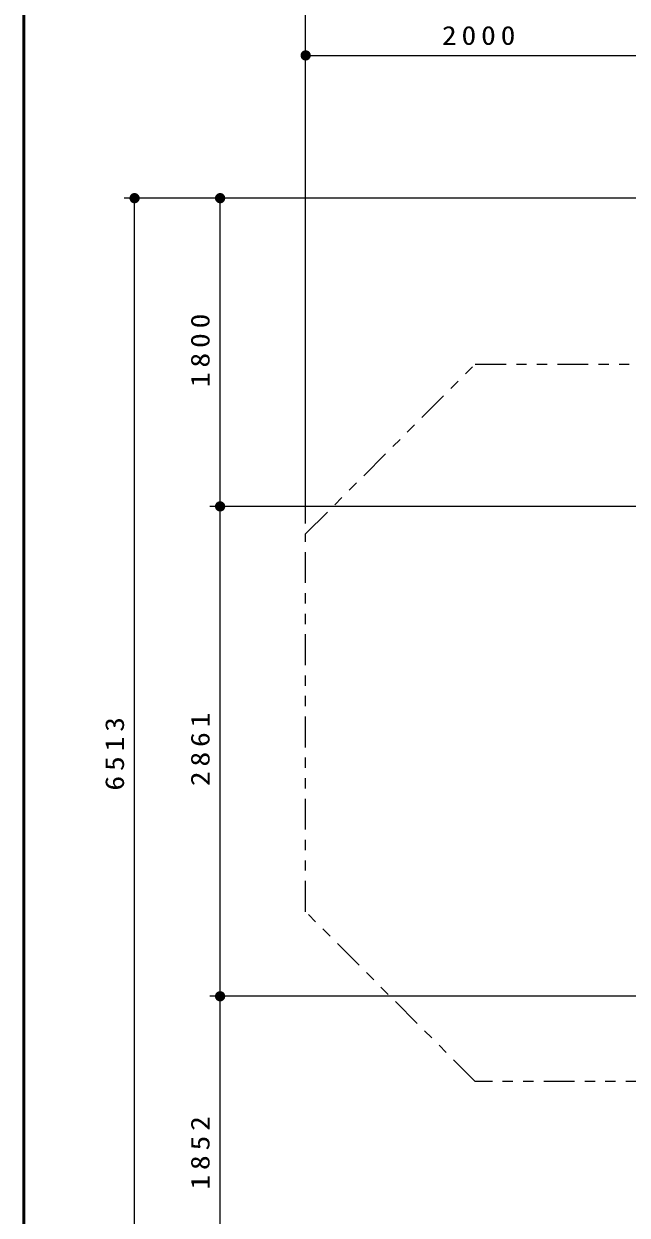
# Model space of a CAD drawing. Units: millimetres on the paper, scale 1:60. Extents: x -385 to 0, y -594 to 267.
# Drawn here: x -385 to -326.2, y 92.7 to 208.7 of the extents above; entities that cross this region are included whole.
import ezdxf

# ---------------------------------------------------------------- set-up
doc = ezdxf.new("R2010")
doc.units = ezdxf.units.MM
doc.linetypes.add('USER3', pattern=[8, 3, -1, 1, -1, 1, -1])
doc.layers.add('LY_1', color=140, linetype='Continuous', lineweight=50)
doc.styles.add('ＭＳ ゴシック', font='')
doc.styles.get('ＭＳ ゴシック').set_extended_font_data('MS Gothic')

# ---------------------------------------------------------------- blocks, each defined once
blk = doc.blocks.new('filled_dot')
at = {"color": 0, "linetype": 'Continuous', "lineweight": -2, "const_width": 1.25}
blk.add_lwpolyline([(-0.625, 0, 1), (0.625, 0, 1)], format="xyb", close=True, dxfattribs=at)

msp = doc.modelspace()

# ---------------------------------------------------------------- linework, layer by layer
at = {"layer": 'LY_1', "color": 7}
msp.add_line((-385, 267), (-385, 0), dxfattribs=at)
at = {"layer": 'LY_1', "color": 7, "lineweight": 13}
for p, q in [((-357.545, 160.039), (-357.545, 214.934)), ((-357.545, 205.6), (-324.211, 205.6)), ((-250.524, 191.708), (-375.211, 191.708)), ((-374.211, 83.162), (-374.211, 191.708)), ((-250.524, 191.708), (-366.878, 191.708)), ((-365.878, 161.708), (-365.878, 191.708)), ((-243.321, 161.708), (-366.878, 161.708)), ((-243.321, 161.708), (-366.878, 161.708)), ((-365.878, 114.03), (-365.878, 161.708)), ((-274.061, 114.03), (-366.878, 114.03)), ((-274.061, 114.03), (-366.878, 114.03)), ((-365.878, 83.162), (-365.878, 114.03))]:
    msp.add_line(p, q, dxfattribs=at)
at = {"layer": 'LY_1', "color": 7, "linetype": 'USER3', "lineweight": 13}
msp.add_lwpolyline([(-132.694, 140.064), (-132.694, 102.518), (-152.05, 83.162), (-184.701, 83.162), (-191.656, 90.075), (-234.421, 90.075), (-240.467, 84.03), (-285.655, 84.03), (-307.357, 105.732), (-341.018, 105.732), (-357.545, 122.258), (-357.545, 159.039), (-341.018, 175.565), (-296.405, 175.565), (-281.455, 190.515), (-250.717, 190.515), (-249.524, 191.708), (-204.653, 191.708), (-190.175, 177.23), (-169.837, 177.23)], close=True, dxfattribs=at)

# ---------------------------------------------------------------- block references
at = {"layer": 'LY_1', "color": 7, "lineweight": 13, "xscale": 0.4, "yscale": 0.4}
msp.add_blockref('filled_dot', (-357.545, 205.6), dxfattribs=at)
for p, rotation in [((-374.211, 191.708), 270), ((-365.878, 191.708), 270), ((-365.878, 161.708), 270), ((-365.878, 161.708), 90), ((-365.878, 114.03), 270), ((-365.878, 114.03), 90)]:
    msp.add_blockref('filled_dot', p, dxfattribs=dict(at, rotation=rotation))

# ---------------------------------------------------------------- texts
at = {"layer": 'LY_1', "color": 7, "insert": (-340.455, 206.6), "char_height": 1.833, "attachment_point": 8, "style": 'ＭＳ ゴシック'}
msp.add_mtext('\\T1.33;\\W1.15;2000', dxfattribs=at)
at = {"layer": 'LY_1', "color": 7, "char_height": 1.833, "attachment_point": 8, "rotation": 90, "style": 'ＭＳ ゴシック'}
for s, insert in [('\\T1.33;\\W1.15;1800', (-366.878, 177.129)), ('\\T1.33;\\W1.15;2861', (-366.878, 138.297)), ('\\T1.33;\\W1.15;6513', (-375.211, 137.863)), ('\\T1.33;\\W1.15;1852', (-366.878, 99.024))]:
    msp.add_mtext(s, dxfattribs=dict(at, insert=insert))

doc.saveas('drawing.dxf')
